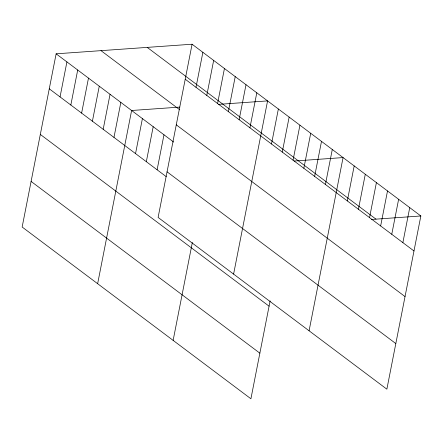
<?xml version="1.0" encoding="UTF-8"?>
<svg xmlns="http://www.w3.org/2000/svg" width="443" height="443" viewBox="0 0 443 443"><rect width="100%" height="100%" fill="white"/><g stroke="black" fill="none" stroke-linecap="round" stroke-linejoin="round"><path stroke-width="0.66" d="M192.085 44.222L158.107 217.43L386.866 389.181L420.85 215.974L192.085 44.222L56.134 53.819L22.15 227.026L250.915 398.778L270.119 300.891M60.049 96.917L66.915 61.915M70.836 105.013L77.702 70.011M81.617 113.115L88.484 78.112M92.404 121.21L99.271 86.208M103.186 129.306L110.052 94.304M113.973 137.402L120.839 102.399M97.643 283.703L131.621 110.495L179.836 107.095M135.541 153.599L142.408 118.597M146.323 161.695L153.195 126.692M157.11 169.791L163.976 134.788M196.005 87.321L202.872 52.318M206.787 95.417L213.659 60.414M217.574 103.512L224.44 68.51M173.135 340.385L192.34 242.498M228.355 111.614L235.227 76.611M239.142 119.71L246.009 84.707M249.93 127.805L256.796 92.803M233.599 274.106L267.578 100.899L218.692 104.349M271.498 143.997L278.365 108.995M282.28 152.099L289.146 117.096M293.067 160.194L299.933 125.192M303.848 168.29L310.715 133.288M314.635 176.386L321.502 141.383M325.417 184.482L332.289 149.479M309.087 330.783L343.07 157.581L294.185 161.03M347.318 200.923L354.184 165.92M358.426 209.268L365.292 174.265M369.54 217.607L376.406 182.605M380.648 225.952L387.514 190.95M391.762 234.292L398.628 199.289M402.87 242.637L409.736 207.634M371.295 219.473L420.85 215.974M147.22 47.39L375.985 219.141M185.218 79.225L413.983 250.976M100.998 50.652L179.725 109.759M176.27 124.832L405.035 296.583M56.134 53.819L173.684 142.076M167.055 171.823L395.815 343.574M49.267 88.822L166.275 176.674M40.319 134.428L269.078 306.179M31.099 181.42L259.858 353.171"/></g></svg>
